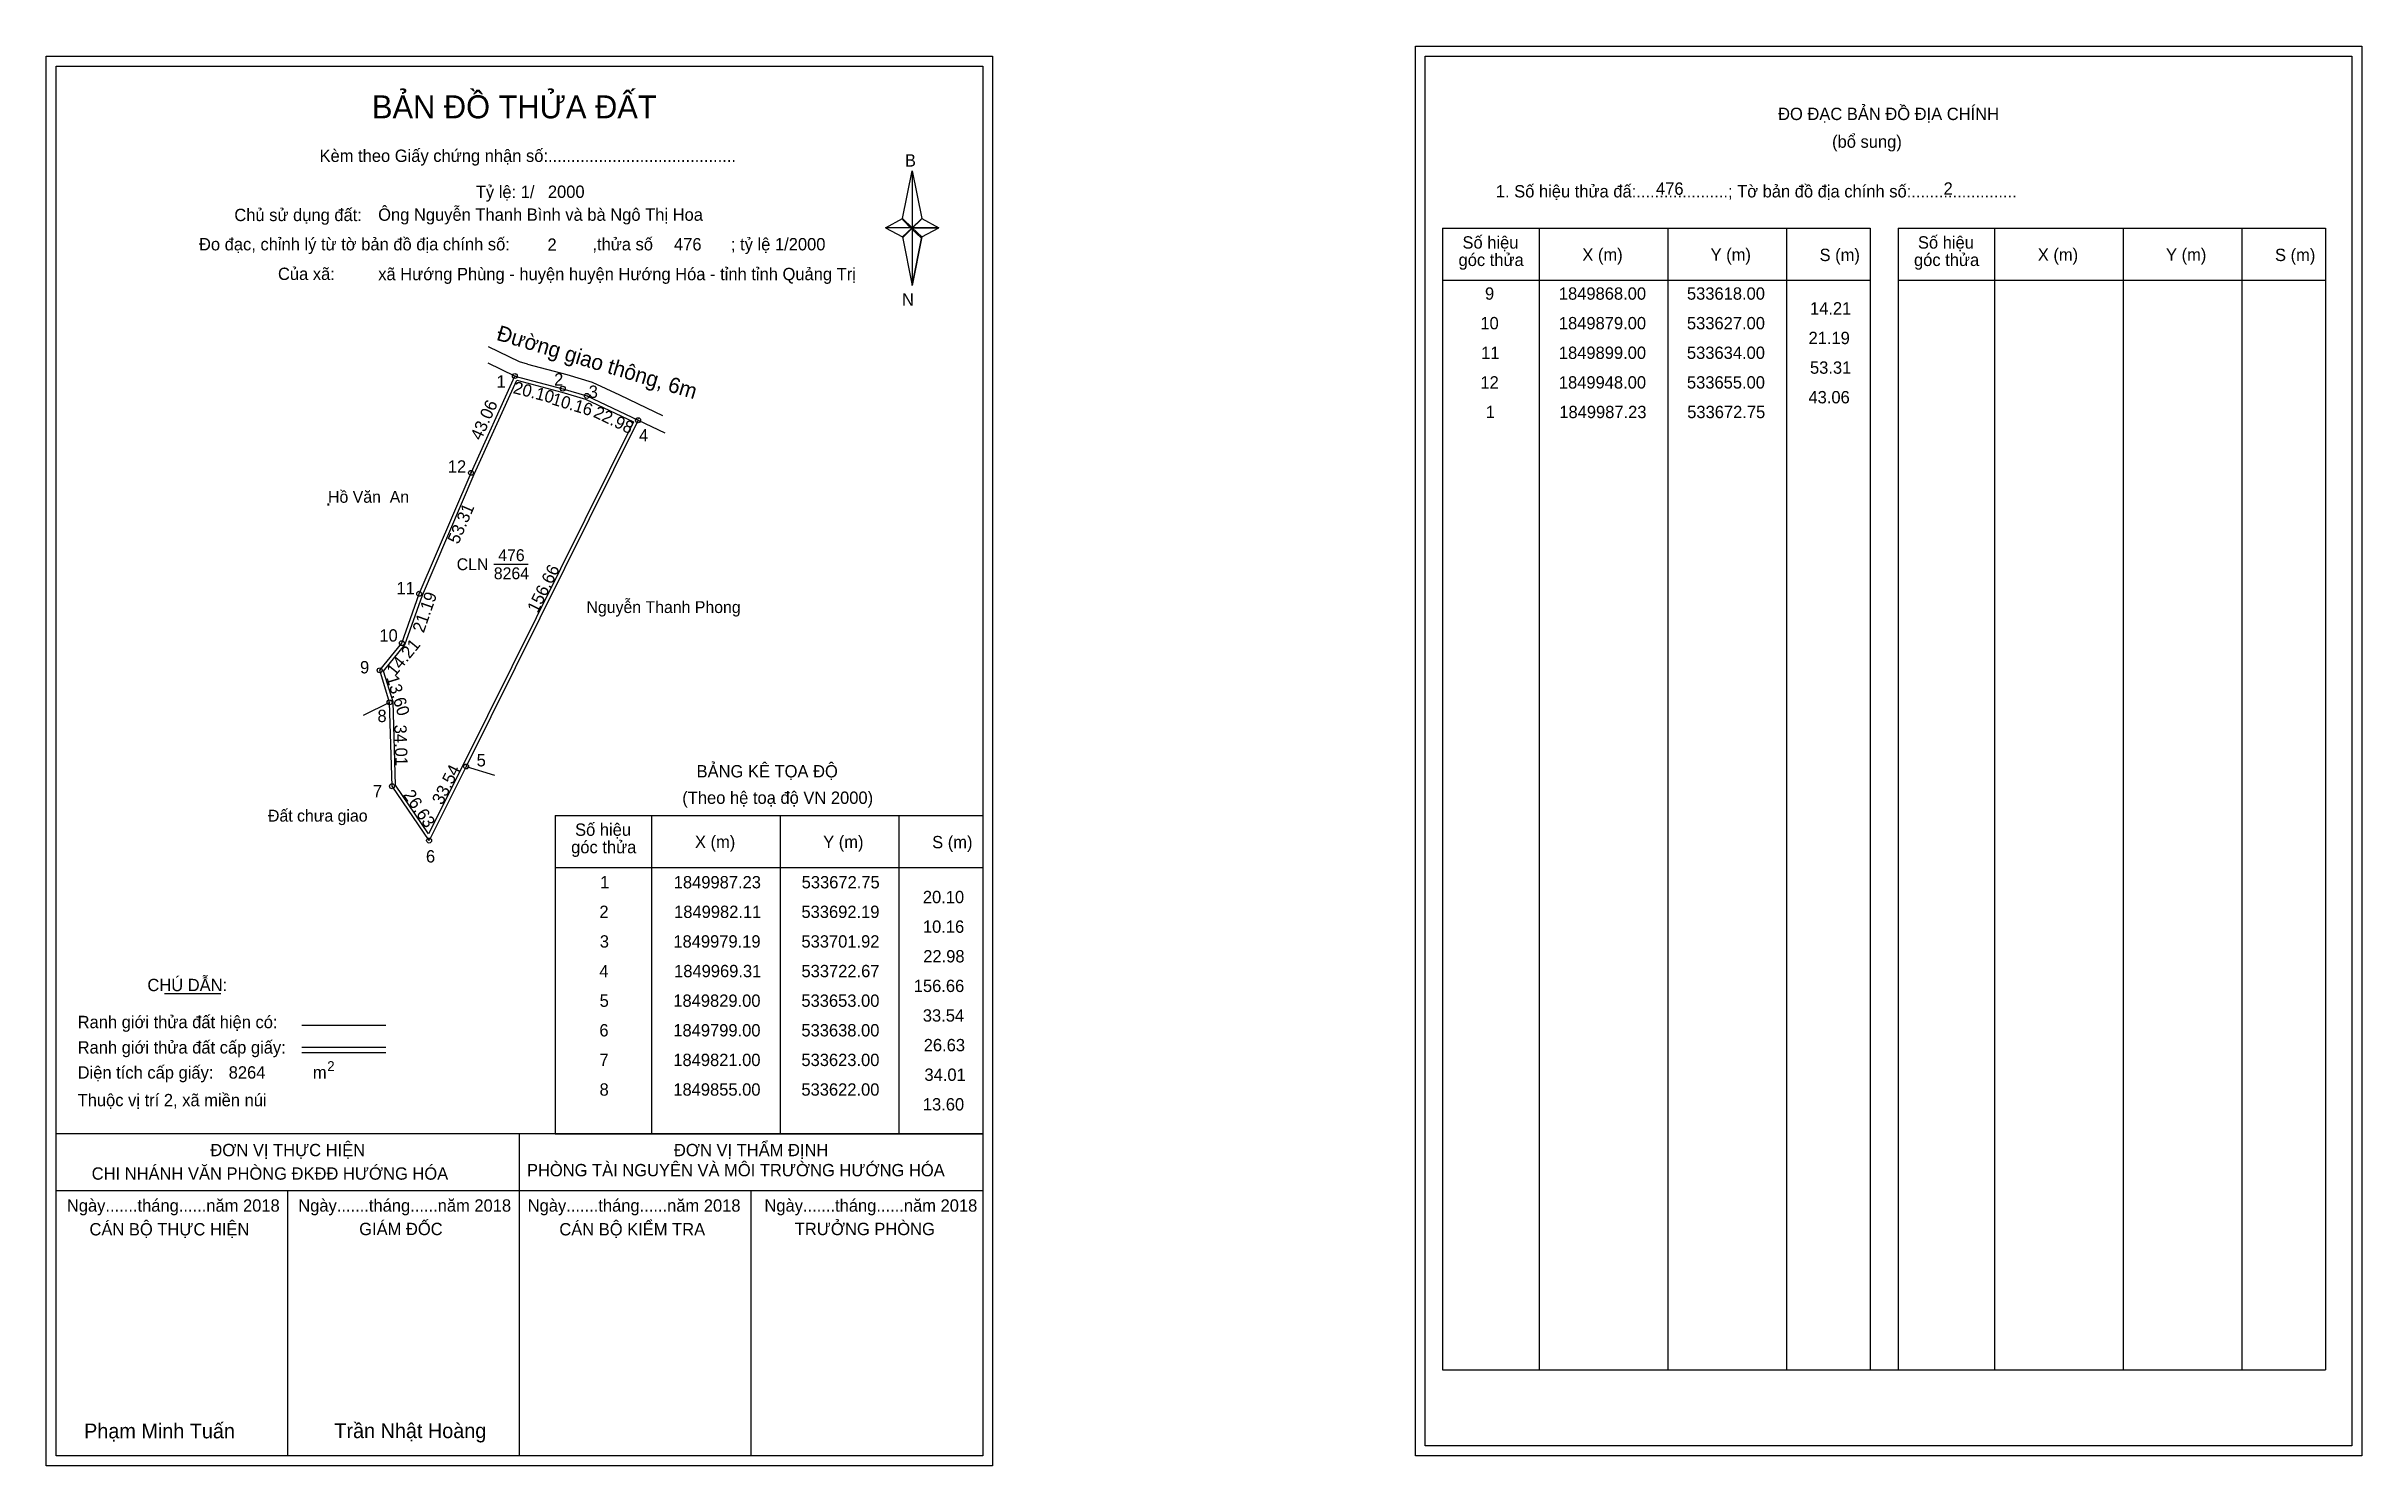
# Model space of a CAD drawing. Extents: x 533483 to 534421, y 1849546 to 1850121.
import ezdxf

# ---------------------------------------------------------------- set-up
doc = ezdxf.new("R2010")
doc.units = 0
for name, color, linetype in [('Level 1', 7, 'Continuous'), ('Level 10', 7, 'Continuous'), ('Level 11', 7, 'Continuous'), ('Level 13', 7, 'Continuous'), ('Level 27', 7, 'Continuous'), ('Level 3', 7, 'Continuous'), ('Level 36', 7, 'Continuous'), ('Level 4', 7, 'Continuous'), ('Level 49', 7, 'Continuous'), ('Level 53', 7, 'Continuous'), ('Level 55', 7, 'Continuous'), ('Level 6', 7, 'Continuous'), ('Level 60', 7, 'Continuous'), ('Level 63', 7, 'Continuous'), ('Level 9', 7, 'Continuous')]:
    doc.layers.add(name, color=color, linetype=linetype)

msp = doc.modelspace()

# ---------------------------------------------------------------- linework, layer by layer
at = {"layer": 'Level 1'}
for p, q in [((533486.93, 1850112.84), (533486.93, 1850112.84)), ((534041.57, 1850116.84), (534041.57, 1850116.84)), ((533829.77, 1850051.08), (533833.71, 1850070.36)), ((533833.71, 1850070.36), (533833.71, 1850047.31)), ((533833.71, 1850070.36), (533837.64, 1850051.08)), ((533822.88, 1850047.31), (533829.77, 1850051.08)), ((533829.77, 1850051.08), (533833.71, 1850047.31)), ((533833.41, 1850046.87), (533829.77, 1850050.64)), ((533833.71, 1850047.31), (533829.77, 1850043.63)), ((533833.41, 1850046.87), (533829.77, 1850043.19)), ((533829.77, 1850043.19), (533833.41, 1850046.87)), ((533829.77, 1850043.63), (533833.71, 1850023.91)), ((533837.35, 1850050.64), (533833.41, 1850046.87)), ((533833.41, 1850046.87), (533837.35, 1850050.64)), ((533837.35, 1850043.19), (533833.41, 1850046.87)), ((533837.64, 1850051.08), (533833.71, 1850047.31)), ((533833.71, 1850047.31), (533833.71, 1850023.91)), ((533833.71, 1850047.31), (533844.53, 1850047.31)), ((533833.71, 1850047.31), (533837.64, 1850043.63)), ((533837.64, 1850043.63), (533833.71, 1850023.91)), ((533837.64, 1850043.63), (533844.53, 1850047.31)), ((534048.64, 1850047.13), (534221.84, 1850047.13)), ((534087.82, 1849584.6), (534087.82, 1850047.13)), ((534139.96, 1849584.6), (534139.96, 1850047.13)), ((534187.91, 1850047.13), (534187.91, 1849584.6)), ((534221.84, 1850047.13), (534221.84, 1849584.6)), ((534233.15, 1850047.13), (534406.36, 1850047.13)), ((534272.33, 1849584.6), (534272.33, 1850047.13)), ((534324.48, 1849584.6), (534324.48, 1850047.13)), ((534372.42, 1850047.13), (534372.42, 1849584.6)), ((534406.36, 1850047.13), (534406.36, 1849584.6)), ((534048.64, 1850026.08), (534221.84, 1850026.08)), ((534233.15, 1850026.08), (534406.36, 1850026.08)), ((533689.12, 1849809.19), (533862.32, 1849809.19)), ((533728.3, 1849680.14), (533728.3, 1849809.19)), ((533780.44, 1849680.14), (533780.44, 1849809.19)), ((533828.38, 1849809.19), (533828.38, 1849680.14)), ((533689.12, 1849788.13), (533862.32, 1849788.13)), ((533530.76, 1849736.97), (533553.57, 1849736.97)), ((533586.49, 1849724.16), (533620.52, 1849724.16)), ((533586.49, 1849715.27), (533620.52, 1849715.27)), ((533586.49, 1849713.08), (533620.52, 1849713.08)), ((533700.58, 1849680.14), (533486.92, 1849680.14)), ((533862.32, 1849680.14), (533652.64, 1849680.14)), ((533674.62, 1849549.69), (533674.62, 1849680.14)), ((533689.12, 1849680.13), (533862.32, 1849680.13)), ((533862.32, 1849657.04), (533486.92, 1849657.04)), ((533580.77, 1849549.69), (533580.77, 1849657.04)), ((533768.47, 1849549.69), (533768.47, 1849657.04)), ((534048.64, 1849584.6), (534406.36, 1849584.6)), ((533862.32, 1849549.69), (533862.32, 1849549.69)), ((534416.97, 1849553.69), (534416.97, 1849553.69))]:
    msp.add_line(p, q, dxfattribs=at)
for points in [[(533829.77, 1850051.08), (533833.71, 1850070.36), (533833.71, 1850047.31)], [(533822.88, 1850047.31), (533829.77, 1850043.63), (533833.71, 1850047.31)], [(533833.71, 1850047.31), (533837.64, 1850051.08), (533844.53, 1850047.31)], [(533833.71, 1850047.31), (533833.71, 1850023.91), (533837.64, 1850043.63)]]:
    msp.add_lwpolyline(points, close=True, dxfattribs=at)
at = {"layer": 'Level 10'}
for p, q in [((533672.75, 1849987.23), (533692.19, 1849982.11)), ((533692.19, 1849982.11), (533701.92, 1849979.19)), ((533715.09, 1849979.57), (533726.1, 1849974.33)), ((533726.1, 1849974.33), (533732.6, 1849971.29))]:
    msp.add_line(p, q, dxfattribs=at)
for points in [[(533677.86, 1849992.08), (533674.64, 1849992.93), (533662.13, 1849999)], [(533677.86, 1849992.08), (533693.81, 1849987.89), (533704.08, 1849984.81), (533715.09, 1849979.57)]]:
    msp.add_lwpolyline(points, dxfattribs=at)
for points in [[(533722.67, 1849969.31), (533653, 1849829), (533638, 1849799), (533623, 1849821), (533622, 1849855), (533618, 1849868), (533627, 1849879), (533634, 1849899), (533655, 1849948), (533672.75, 1849987.23), (533692.19, 1849982.11), (533701.92, 1849979.19)], [(533720.78, 1849968.66), (533651.75, 1849829.62), (533637.81, 1849801.76), (533624.39, 1849821.45), (533623.39, 1849855.23), (533619.56, 1849867.69), (533628.24, 1849878.3), (533635.31, 1849898.49), (533656.28, 1849947.44), (533673.54, 1849985.57), (533691.81, 1849980.76), (533701.41, 1849977.88)]]:
    msp.add_lwpolyline(points, close=True, dxfattribs=at)
at = {"layer": 'Level 11'}
for centre in [(533672.75, 1849987.23), (533692.19, 1849982.11), (533701.92, 1849979.19), (533722.67, 1849969.31), (533722.67, 1849969.31), (533655, 1849948), (533634, 1849899), (533627, 1849879), (533618, 1849868), (533622, 1849855), (533653, 1849829), (533623, 1849821), (533638, 1849799)]:
    msp.add_circle(centre, 1, dxfattribs=at)
at = {"layer": 'Level 27'}
for p, q in [((533672.75, 1849987.23), (533661.93, 1849992.43)), ((533722.67, 1849969.31), (533733.54, 1849964.23)), ((533622, 1849855), (533611.27, 1849849.63)), ((533653, 1849829), (533664.49, 1849825.55))]:
    msp.add_line(p, q, dxfattribs=at)
at = {"layer": 'Level 3'}
for p, q in [((534048.64, 1850047.13), (534048.64, 1849584.6)), ((534233.15, 1850047.13), (534233.15, 1849584.6)), ((533689.12, 1849809.19), (533689.12, 1849680.14))]:
    msp.add_line(p, q, dxfattribs=at)
at = {"layer": 'Level 63'}
for points in [[(534037.58, 1850120.84), (534420.98, 1850120.84), (534420.98, 1849549.69), (534037.58, 1849549.69)], [(533482.92, 1850116.84), (533866.32, 1850116.84), (533866.32, 1849545.69), (533482.92, 1849545.69)], [(533486.92, 1850112.84), (533862.32, 1850112.84), (533862.32, 1849549.69), (533486.92, 1849549.69)], [(534041.58, 1850116.84), (534416.98, 1850116.84), (534416.98, 1849553.69), (534041.58, 1849553.69)]]:
    msp.add_lwpolyline(points, close=True, dxfattribs=at)
at = {"layer": 'Level 9'}
msp.add_line((533664.22, 1849910.97), (533678.17, 1849910.97), dxfattribs=at)

# ---------------------------------------------------------------- texts
at = {"layer": 'Level 1'}
for s, height, p in [('BẢN ĐỒ THỬA ĐẤT', 9.3313, (533614.86, 1850091.65)), ('ĐO ĐẠC BẢN ĐỒ ĐỊA CHÍNH', 5, (534184.53, 1850090.96)), ('(bổ sung)', 5, (534206.41, 1850079.72)), ('Kèm theo Giấy chứng nhận số:.........................................', 5, (533593.62, 1850073.99)), ('B', 5, (533830.79, 1850072.11)), ('1. Số hiệu thửa đấ:....................; Tờ bản đồ địa chính số:.......................', 5, (534070.19, 1850059.6)), ('Chủ sử dụng đất:', 5, (533559.1, 1850050.01)), ('Đo đạc, chỉnh lý từ tờ bản đồ địa chính số:                  ,thửa số                 ; tỷ lệ 1/2000', 5, (533544.79, 1850038.15)), ('Số hiệu', 5, (534056.67, 1850038.87)), ('Số hiệu', 5, (534241.19, 1850038.87)), ('góc thửa', 5, (534055.08, 1850031.81)), ('X (m)', 5, (534105.23, 1850033.92)), ('Y (m)', 5, (534157.19, 1850033.92)), ('S (m)', 5, (534201.34, 1850033.82)), ('góc thửa', 5, (534239.6, 1850031.81)), ('X (m)', 5, (534289.75, 1850033.92)), ('Y (m)', 5, (534341.7, 1850033.92)), ('S (m)', 5, (534385.86, 1850033.82)), ('Của xã:', 5, (533576.78, 1850026.15)), ('N', 5, (533829.59, 1850015.77)), ('BẢNG KÊ TỌA ĐỘ', 5, (533746.38, 1849824.59)), ('(Theo hệ toạ độ VN 2000)', 5, (533740.58, 1849813.87)), ('góc thửa', 5, (533695.56, 1849793.86)), ('Số hiệu', 5, (533697.15, 1849800.92)), ('X (m)', 5, (533745.71, 1849795.97)), ('Y (m)', 5, (533797.66, 1849795.97)), ('S (m)', 5, (533841.82, 1849795.87)), ('CHÚ DẪN:', 5, (533523.88, 1849737.98)), ('Ranh giới thửa đất hiện có:', 5, (533495.62, 1849722.98)), ('Ranh giới thửa đất cấp giấy:', 5, (533495.62, 1849712.7)), ('Diện tích cấp giấy:', 5, (533495.62, 1849702.54)), ('m', 5, (533590.93, 1849702.58)), ('2', 4, (533596.73, 1849705.6)), ('Thuộc vị trí 2, xã miền núi', 5, (533495.62, 1849691.34)), ('ĐƠN VỊ THỰC HIỆN', 5, (533549.39, 1849671.1)), ('ĐƠN VỊ THẨM ĐỊNH', 5, (533737.2, 1849671.1)), ('CHI NHÁNH VĂN PHÒNG ĐKĐĐ HƯỚNG HÓA', 5, (533501.31, 1849661.58)), ('PHÒNG TÀI NGUYÊN VÀ MÔI TRƯỜNG HƯỚNG HÓA', 5, (533677.65, 1849662.96)), ('Ngày.......tháng......năm 2018', 5, (533491.26, 1849648.63)), ('Ngày.......tháng......năm 2018', 5, (533585, 1849648.63)), ('Ngày.......tháng......năm 2018', 5, (533677.95, 1849648.63)), ('Ngày.......tháng......năm 2018', 5, (533773.87, 1849648.63)), ('CÁN BỘ THỰC HIỆN', 5, (533500.42, 1849639)), ('GIÁM ĐỐC', 5, (533609.69, 1849639.12)), ('CÁN BỘ KIỂM TRA', 5, (533690.77, 1849639)), ('TRƯỞNG PHÒNG', 5, (533786.15, 1849639.12)), ('Phạm Minh Tuấn', 6, (533498.24, 1849556.77)), ('Trần Nhật Hoàng', 6, (533599.63, 1849556.87))]:
    msp.add_text(s, height=height, dxfattribs=at).set_placement(p)
at = {"layer": 'Level 11'}
msp.add_text('Tỷ lệ: 1/', height=5, dxfattribs=at).set_placement((533656.94, 1850059.37))
at = {"layer": 'Level 13'}
for s, p in [('CLN', (533649.19, 1849908.57)), ('476', (533666.01, 1849912.25)), ('8264', (533664.22, 1849904.89))]:
    msp.add_text(s, height=4.8, dxfattribs=at).set_placement(p)
at = {"layer": 'Level 36'}
msp.add_text('.', height=6, dxfattribs=at).set_placement((533596.03, 1849934.68))
at = {"layer": 'Level 4'}
msp.add_text('Đường giao thông, 6m', height=6.25, rotation=343.29535, dxfattribs=at).set_placement((533664.95, 1850001.96))
at = {"layer": 'Level 49'}
for s, rotation, p in [('43.06', 65.65516, (533659.05, 1849960.83)), ('20.10', 345.24483, (533671.72, 1849980.37)), ('10.16', 343.29535, (533687.33, 1849975.79)), ('22.98', 334.5388, (533704.19, 1849970.82)), ('53.31', 66.80141, (533649.87, 1849918.81)), ('156.66', 63.59361, (533681.95, 1849890.9)), ('21.19', 70.70995, (533635.81, 1849882.87)), ('14.21', 50.71059, (533624.17, 1849865.24)), ('13.60', 287.10273, (533620.62, 1849865.07)), ('34.01', 271.68468, (533623.87, 1849845.9)), ('33.54', 63.43495, (533643.34, 1849813.12)), ('26.63', 304.28688, (533627.31, 1849817.51))]:
    msp.add_text(s, height=5, rotation=rotation, dxfattribs=at).set_placement(p)
at = {"layer": 'Level 53'}
for s, p in [('9', (534065.79, 1850018.16)), ('1849868.00', (534095.72, 1850018.16)), ('533618.00', (534147.61, 1850018.16)), ('14.21', (534197.46, 1850012.16)), ('10', (534063.92, 1850006.16)), ('1849879.00', (534095.72, 1850006.16)), ('533627.00', (534147.61, 1850006.16)), ('21.19', (534196.87, 1850000.16)), ('11', (534064.24, 1849994.16)), ('1849899.00', (534095.72, 1849994.16)), ('533634.00', (534147.61, 1849994.16)), ('12', (534063.94, 1849982.16)), ('1849948.00', (534095.72, 1849982.16)), ('533655.00', (534147.61, 1849982.16)), ('53.31', (534197.46, 1849988.16)), ('43.06', (534196.84, 1849976.16)), ('1', (534066.08, 1849970.16)), ('1849987.23', (534095.9, 1849970.16)), ('533672.75', (534147.72, 1849970.16)), ('1', (533707.31, 1849779.63)), ('1849987.23', (533737.13, 1849779.63)), ('533672.75', (533788.95, 1849779.63)), ('2', (533707.01, 1849767.63)), ('1849982.11', (533737.27, 1849767.63)), ('533692.19', (533788.86, 1849767.63)), ('20.10', (533838.05, 1849773.63)), ('10.16', (533838.07, 1849761.63)), ('3', (533707.17, 1849755.63)), ('1849979.19', (533736.98, 1849755.63)), ('533701.92', (533788.86, 1849755.63)), ('22.98', (533838.21, 1849749.63)), ('4', (533706.99, 1849743.63)), ('1849969.31', (533737.27, 1849743.63)), ('533722.67', (533788.87, 1849743.63)), ('156.66', (533834.37, 1849737.63)), ('5', (533707.1, 1849731.63)), ('1849829.00', (533736.95, 1849731.63)), ('533653.00', (533788.84, 1849731.63)), ('6', (533707, 1849719.63)), ('1849799.00', (533736.95, 1849719.63)), ('533638.00', (533788.84, 1849719.63)), ('33.54', (533838.04, 1849725.63)), ('26.63', (533838.4, 1849713.63)), ('7', (533707.02, 1849707.63)), ('1849821.00', (533736.95, 1849707.63)), ('533623.00', (533788.84, 1849707.63)), ('34.01', (533838.69, 1849701.63)), ('8', (533707.07, 1849695.63)), ('1849855.00', (533736.95, 1849695.63)), ('533622.00', (533788.84, 1849695.63)), ('13.60', (533838.05, 1849689.63))]:
    msp.add_text(s, height=5, dxfattribs=at).set_placement(p)
at = {"layer": 'Level 55'}
for s, height, p in [('1', 0.8, (533672.53, 1849987.23)), ('0', 0.22, (533672.67, 1849987.01)), ('0', 0.22, (533672.67, 1849987.01)), ('0', 0.22, (533672.67, 1849987.01)), ('0', 0.22, (533672.67, 1849987.01)), ('2', 0.8, (533691.92, 1849982.11)), ('0', 0.22, (533692.11, 1849981.89)), ('0', 0.22, (533692.11, 1849981.89)), ('3', 0.8, (533701.67, 1849979.19)), ('0', 0.22, (533701.84, 1849978.97)), ('0', 0.22, (533701.84, 1849978.97)), ('4', 0.8, (533722.39, 1849969.31)), ('477', 0.22, (533722.43, 1849969.09)), ('0', 0.22, (533722.59, 1849969.09)), ('0', 0.22, (533722.59, 1849969.09)), ('12', 0.8, (533654.43, 1849948)), ('0', 0.22, (533654.92, 1849947.78)), ('0', 0.22, (533654.92, 1849947.78)), ('11', 0.8, (533633.48, 1849899)), ('0', 0.22, (533633.92, 1849898.78)), ('0', 0.22, (533633.92, 1849898.78)), ('10', 0.8, (533626.43, 1849879)), ('0', 0.22, (533626.92, 1849878.78)), ('0', 0.22, (533626.92, 1849878.78)), ('9', 0.8, (533617.73, 1849868)), ('0', 0.22, (533617.92, 1849867.78)), ('0', 0.22, (533617.92, 1849867.78)), ('8', 0.8, (533621.74, 1849855)), ('0', 0.22, (533621.92, 1849854.78)), ('0', 0.22, (533621.92, 1849854.78)), ('0', 0.22, (533621.92, 1849854.78)), ('477', 0.22, (533652.76, 1849828.78)), ('5', 0.8, (533652.74, 1849829)), ('0', 0.22, (533652.92, 1849828.78)), ('7', 0.8, (533622.73, 1849821)), ('0', 0.22, (533622.92, 1849820.78)), ('6', 0.8, (533637.73, 1849799)), ('0', 0.22, (533637.92, 1849798.78))]:
    msp.add_text(s, height=height, dxfattribs=at).set_placement(p)
at = {"layer": 'Level 6'}
for s, p in [('2000', (533686.13, 1850059.41)), ('476', (534135.09, 1850060.68)), ('2', (534251.58, 1850060.72)), ('Ông Nguyễn Thanh Bình và bà Ngô Thị Hoa', (533617.37, 1850050.14)), ('2', (533685.97, 1850037.97)), ('476', (533737.22, 1850038.13)), ('xã Hướng Phùng - huyện huyện Hướng Hóa - tỉnh tỉnh Quảng Trị', (533617.4, 1850026.06)), ('8264', (533556.81, 1849702.55))]:
    msp.add_text(s, height=5, dxfattribs=at).set_placement(p)
at = {"layer": 'Level 60'}
for s, p in [('Hồ Văn  An', (533597.07, 1849935.88)), ('Nguyễn Thanh Phong', (533701.78, 1849891.2)), ('Đất chưa giao', (533572.74, 1849806.68))]:
    msp.add_text(s, height=4.8, dxfattribs=at).set_placement(p)
at = {"layer": 'Level 9'}
for s, p in [('1', (533665.34, 1849982.54)), ('2', (533688.67, 1849983.36)), ('3', (533702.68, 1849978.37)), ('4', (533723.06, 1849960.77)), ('12', (533645.6, 1849948.08)), ('11', (533624.79, 1849898.82)), ('10', (533617.86, 1849879.63)), ('9', (533610.03, 1849866.73)), ('8', (533617.08, 1849847.01)), ('5', (533657.27, 1849829.05)), ('7', (533615.23, 1849816.52)), ('6', (533636.73, 1849790.11))]:
    msp.add_text(s, height=5, dxfattribs=at).set_placement(p)

doc.saveas('drawing.dxf')
